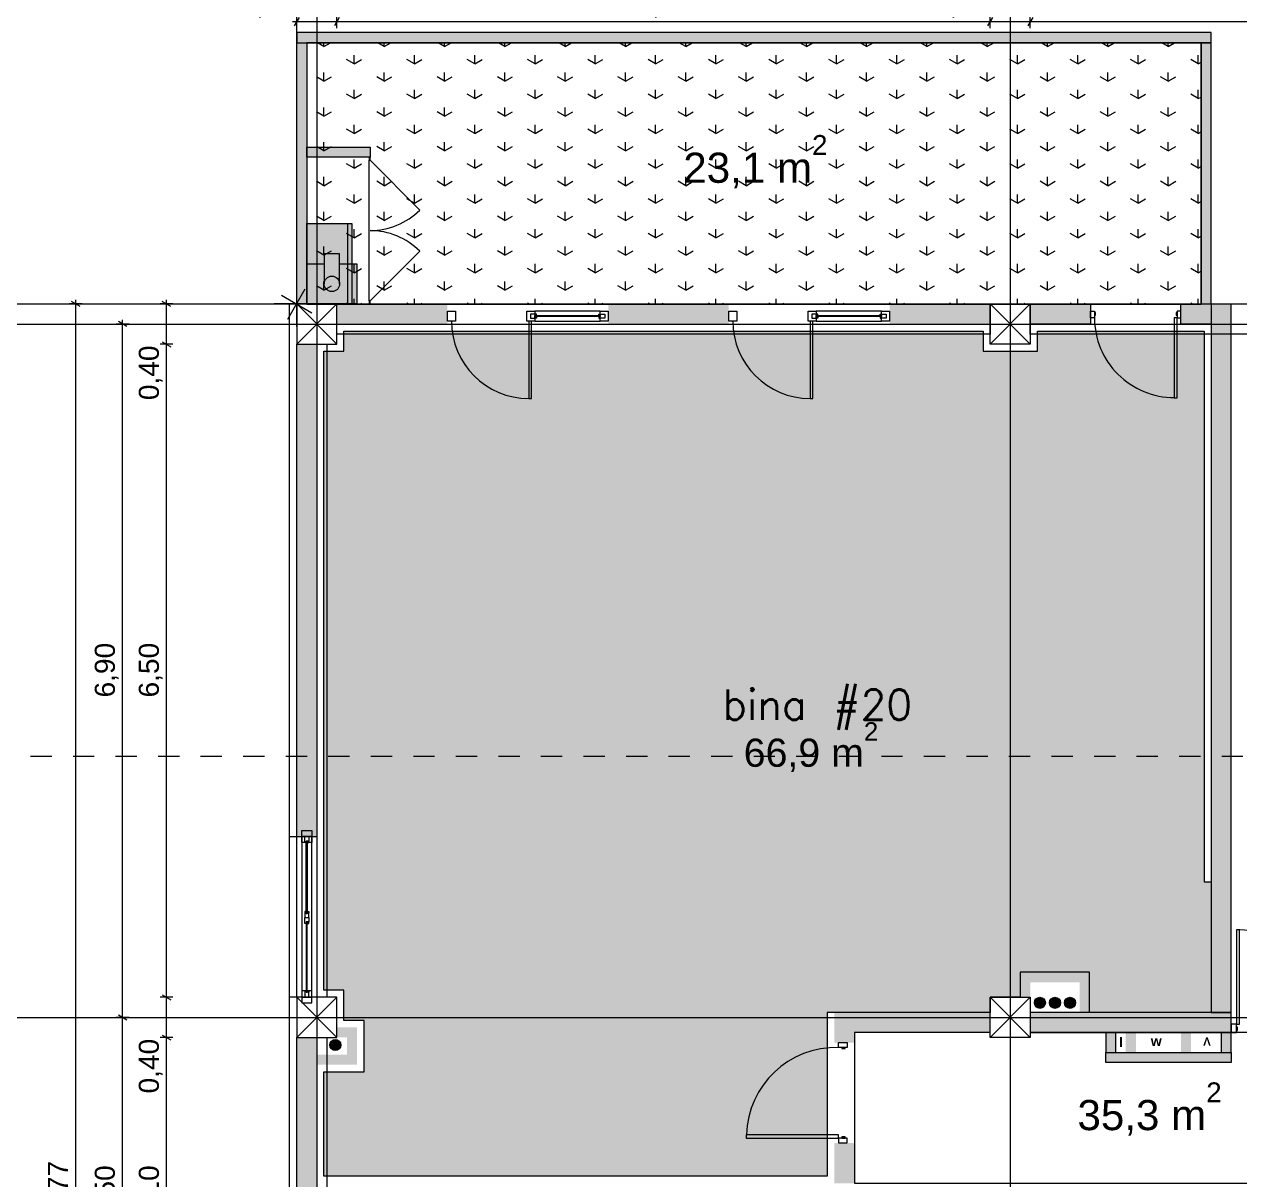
# Model space of a CAD drawing. Header units: metres. Extents: x 476297 to 476657, y 4620828 to 4621206.
# Drawn here: x 476387.95 to 476400.04, y 4621035.38 to 4621046.88 of the extents above; entities that cross this region are included whole.
import ezdxf

# ---------------------------------------------------------------- set-up
doc = ezdxf.new("R2010")
doc.units = ezdxf.units.M
doc.header["$MEASUREMENT"] = 0
doc.linetypes.add('Dashed', pattern=[0.423333, 0.211667, -0.211667])
for name, color, linetype in [('0_Pen_No__250', 7, 'Continuous'), ('2D Drafting - General_Pen_No__1', 7, 'Continuous'), ('2D Drafting - General_Pen_No__1_Pen_No__7', 7, 'Continuous'), ('2D Drafting - General_Pen_No__250', 7, 'Continuous'), ('2D Drafting - General_Pen_No__250_Pen_No__7', 7, 'Continuous'), ('2D Drafting - General_Pen_No__7_Pen_No__7', 7, 'Continuous'), ('a-iataki_Pen_No__1', 7, 'Continuous'), ('Annotation - Text_Pen_No__7', 7, 'Continuous'), ('Doors_Pen_No__7', 7, 'Continuous'), ('Doors_Pen_No__7_Pen_No__7', 7, 'Continuous'), ('G-Anno-Nplt', 7, 'Continuous'), ('gegmebi_Pen_No__1', 7, 'Continuous'), ('kar-panjara_Pen_No__7_Pen_No__7', 7, 'Continuous'), ('New.', 7, 'Continuous'), ('New0_Pen_No__250', 7, 'Continuous'), ('New2D Drafting - General_Pen_No__250_Pen_No__7', 7, 'Continuous'), ('New2D Drafting - General_Pen_No__30_Pen_No__9_Pen_No__9', 7, 'Continuous'), ('Newreg_nak', 7, 'Continuous'), ('Newshenobebi', 7, 'Continuous'), ('NewStructural - Bearing', 7, 'Continuous'), ('shaxtebi da milebi_Pen_No__1_Pen_No__1', 7, 'Continuous'), ('shaxtebi da milebi_Pen_No__5_Pen_No__5', 7, 'Continuous'), ('zoma', 7, 'Continuous'), ('zoma_Pen_No__5', 7, 'Continuous')]:
    doc.layers.add(name, color=color, linetype=linetype)
doc.styles.add('GENERATED_STYLE_1', font='arial.ttf')
doc.styles.add('GENERATED_STYLE_2', font='arial.ttf')
doc.styles.add('GENERATED_STYLE_5', font='arialbd.ttf')
doc.dimstyles.new('GENERATED_STYLE__1', dxfattribs={"dimtxt": 0.2, "dimasz": 0.064421, "dimexe": 0.18, "dimexo": 0.003, "dimgap": 0.09, "dimtad": 1, "dimtih": 1, "dimtoh": 1, "dimzin": 0, "dimdsep": 46, "dimtxsty": 'GENERATED_STYLE_2', "dimblk": 'ARROWHEAD_2', "dimblk1": 'ARROWHEAD_2', "dimblk2": 'ARROWHEAD_2', "dimcen": 0.09, "dimclrd": 142, "dimclre": 142, "dimclrt": 142, "dimadec": 0, "dimazin": 0, "dimtfac": 1, "dimtdec": 4, "dimtmove": 0, "dimatfit": 3, "dimfxl": 1, "dimtolj": 1, "dimtzin": 0, "dimarcsym": 0})
doc.dimstyles.new('GENERATED_STYLE__10', dxfattribs={"dimtxt": 0.5, "dimasz": 0.228, "dimexe": 0.18, "dimexo": 0.003, "dimgap": 0.09, "dimtad": 1, "dimtih": 1, "dimtoh": 1, "dimzin": 0, "dimdsep": 46, "dimtxsty": 'GENERATED_STYLE_2', "dimblk": 'ARROWHEAD_2', "dimblk1": 'ARROWHEAD_2', "dimblk2": 'ARROWHEAD_2', "dimcen": 0.09, "dimclrd": 1, "dimclre": 1, "dimclrt": 1, "dimadec": 0, "dimazin": 0, "dimtfac": 1, "dimtdec": 4, "dimtmove": 0, "dimatfit": 3, "dimfxl": 1, "dimtolj": 1, "dimtzin": 0, "dimarcsym": 0})
doc.dimstyles.new('GENERATED_STYLE__11', dxfattribs={"dimtxt": 0.2, "dimasz": 0.064421, "dimexe": 0.18, "dimexo": 0.003, "dimgap": 0.09, "dimtad": 1, "dimzin": 0, "dimdsep": 46, "dimtxsty": 'GENERATED_STYLE_2', "dimblk": 'ARROWHEAD_2', "dimblk1": 'ARROWHEAD_2', "dimblk2": 'ARROWHEAD_2', "dimcen": 0.09, "dimclrd": 142, "dimclre": 142, "dimclrt": 142, "dimadec": 0, "dimazin": 0, "dimtfac": 1, "dimtdec": 4, "dimtmove": 0, "dimatfit": 3, "dimfxl": 1, "dimtolj": 1, "dimtzin": 0, "dimarcsym": 0})
doc.dimstyles.new('GENERATED_STYLE__2', dxfattribs={"dimtxt": 0.2, "dimasz": 0.064421, "dimexe": 0.18, "dimexo": 0.003, "dimgap": 0.09, "dimtad": 1, "dimtih": 1, "dimtoh": 1, "dimzin": 0, "dimdsep": 46, "dimtxsty": 'GENERATED_STYLE_2', "dimblk": 'ARROWHEAD_2', "dimblk1": 'ARROWHEAD_2', "dimblk2": 'ARROWHEAD_2', "dimcen": 0.09, "dimclrd": 142, "dimclre": 142, "dimclrt": 142, "dimadec": 0, "dimazin": 0, "dimtfac": 1, "dimtdec": 4, "dimtmove": 2, "dimatfit": 3, "dimfxl": 1, "dimtolj": 1, "dimtzin": 0, "dimarcsym": 0})
doc.dimstyles.new('GENERATED_STYLE__9', dxfattribs={"dimtxt": 0.5, "dimasz": 0.228, "dimexe": 0.18, "dimexo": 0.003, "dimgap": 0.09, "dimtad": 1, "dimzin": 0, "dimdsep": 46, "dimtxsty": 'GENERATED_STYLE_2', "dimblk": 'ARROWHEAD_2', "dimblk1": 'ARROWHEAD_2', "dimblk2": 'ARROWHEAD_2', "dimcen": 0.09, "dimclrd": 1, "dimclre": 1, "dimclrt": 1, "dimadec": 0, "dimazin": 0, "dimtfac": 1, "dimtdec": 4, "dimtmove": 0, "dimatfit": 3, "dimfxl": 1, "dimtolj": 1, "dimtzin": 0, "dimarcsym": 0})

# ---------------------------------------------------------------- blocks, each defined once
blk = doc.blocks.new('*D161', base_point=(476844.527, 4621385.791))
at = {"layer": 'zoma', "color": 1, "linetype": 'Continuous', "lineweight": 0, "transparency": 16777216}
for p, q in [((476379.326, 4621044.243), (476379.152, 4621043.943)), ((476379.239, 4621043.868), (476379.239, 4621044.318)), ((476390.569, 4621043.943), (476390.742, 4621044.243)), ((476390.656, 4621043.868), (476390.656, 4621044.318)), ((476379.092, 4621044.093), (476379.239, 4621044.093)), ((476379.239, 4621044.093), (476390.656, 4621044.093)), ((476390.656, 4621044.093), (476390.803, 4621044.093))]:
    blk.add_line(p, q, dxfattribs=at)
at = {"layer": 'zoma', "color": 1, "lineweight": 0, "transparency": 16777216, "insert": (476384.093, 4621044.193), "char_height": 0.5, "attachment_point": 7, "style": 'GENERATED_STYLE_2'}
blk.add_mtext('\\A1;{\\pql;\\fArial CYR|b0|i0|c204|p34;68,46}', dxfattribs=at)
blk = doc.blocks.new('ARROWHEAD_2')
at = {"color": 0, "linetype": 'Continuous', "lineweight": 0}
for p, q in [((-0.378, -0.655), (0.378, 0.655)), ((0, 0), (-1, 0))]:
    blk.add_line(p, q, dxfattribs=at)
blk = doc.blocks.new('*D162', base_point=(476844.527, 4621385.791))
at = {"layer": 'zoma', "color": 1, "linetype": 'Continuous', "lineweight": 0, "transparency": 16777216}
for p, q in [((476390.656, 4621052.078), (476390.656, 4621052.224)), ((476390.806, 4621051.991), (476390.506, 4621052.164)), ((476390.881, 4621052.078), (476390.431, 4621052.078)), ((476390.656, 4621044.093), (476390.656, 4621052.078)), ((476390.506, 4621044.18), (476390.806, 4621044.006)), ((476390.881, 4621044.093), (476390.431, 4621044.093)), ((476390.656, 4621043.946), (476390.656, 4621044.093))]:
    blk.add_line(p, q, dxfattribs=at)
at = {"layer": 'zoma', "color": 1, "lineweight": 0, "transparency": 16777216, "insert": (476390.556, 4621047.231), "char_height": 0.5, "attachment_point": 7, "rotation": 89.9995, "style": 'GENERATED_STYLE_2'}
blk.add_mtext('\\A1;{\\pql;\\fArial CYR|b0|i0|c204|p34;54.31}', dxfattribs=at)
blk = doc.blocks.new('*D190', base_point=(476844.527, 4621385.791))
at = {"layer": 'zoma', "color": 142, "linetype": 'Continuous', "lineweight": 0, "transparency": 16777216}
for p, q in [((476390.68, 4621061.905), (476390.631, 4621061.821)), ((476390.656, 4621061.799), (476390.656, 4621061.926)), ((476391.08, 4621061.905), (476391.031, 4621061.821)), ((476391.056, 4621061.799), (476391.056, 4621061.926)), ((476390.614, 4621061.863), (476390.656, 4621061.863)), ((476390.656, 4621061.863), (476391.056, 4621061.863))]:
    blk.add_line(p, q, dxfattribs=at)
at = {"layer": 'zoma', "color": 142, "lineweight": 0, "transparency": 16777216, "insert": (476390.099, 4621061.903), "char_height": 0.2, "attachment_point": 7, "style": 'GENERATED_STYLE_2'}
blk.add_mtext('\\A1;{\\pql;\\fArial CYR|b0|i0|c204|p34;0,40}', dxfattribs=at)
blk = doc.blocks.new('*D191', base_point=(476844.527, 4621385.791))
at = {"layer": 'zoma', "color": 142, "linetype": 'Continuous', "lineweight": 0, "transparency": 16777216}
for p, q in [((476391.08, 4621061.905), (476391.031, 4621061.821)), ((476391.056, 4621061.799), (476391.056, 4621061.926)), ((476397.58, 4621061.905), (476397.531, 4621061.821)), ((476397.556, 4621061.799), (476397.556, 4621061.926)), ((476391.056, 4621061.863), (476397.556, 4621061.863))]:
    blk.add_line(p, q, dxfattribs=at)
at = {"layer": 'zoma', "color": 142, "lineweight": 0, "transparency": 16777216, "char_height": 0.2, "attachment_point": 7, "style": 'GENERATED_STYLE_2'}
for s, insert in [('\\A1;{\\pql;\\fArial CYR|b0|i0|c204|p34;6,50}', (476394.04, 4621061.903)), ('\\A1;{\\pql;\\fArial CYR|b0|i0|c204|p34;0,40}', (476396.999, 4621061.903))]:
    blk.add_mtext(s, dxfattribs=dict(at, insert=insert))
blk = doc.blocks.new('*D192', base_point=(476844.527, 4621385.791))
at = {"layer": 'zoma', "color": 142, "linetype": 'Continuous', "lineweight": 0, "transparency": 16777216}
for p, q in [((476397.58, 4621061.905), (476397.531, 4621061.821)), ((476397.556, 4621061.799), (476397.556, 4621061.926)), ((476397.98, 4621061.905), (476397.931, 4621061.821)), ((476397.956, 4621061.799), (476397.956, 4621061.926)), ((476397.556, 4621061.863), (476397.956, 4621061.863))]:
    blk.add_line(p, q, dxfattribs=at)
blk = doc.blocks.new('*D193', base_point=(476844.527, 4621385.791))
at = {"layer": 'zoma', "color": 142, "linetype": 'Continuous', "lineweight": 0, "transparency": 16777216}
for p, q in [((476397.98, 4621061.905), (476397.931, 4621061.821)), ((476397.956, 4621061.799), (476397.956, 4621061.926)), ((476404.48, 4621061.905), (476404.431, 4621061.821)), ((476404.456, 4621061.799), (476404.456, 4621061.926)), ((476397.956, 4621061.863), (476404.456, 4621061.863))]:
    blk.add_line(p, q, dxfattribs=at)
at = {"layer": 'zoma', "color": 142, "lineweight": 0, "transparency": 16777216, "char_height": 0.2, "attachment_point": 7, "style": 'GENERATED_STYLE_2'}
for s, insert in [('\\A1;{\\pql;\\fArial CYR|b0|i0|c204|p34;6,50}', (476400.94, 4621061.903)), ('\\A1;{\\pql;\\fArial CYR|b0|i0|c204|p34;0,40}', (476403.899, 4621061.903))]:
    blk.add_mtext(s, dxfattribs=dict(at, insert=insert))
blk = doc.blocks.new('*D233', base_point=(476844.527, 4621385.791))
at = {"layer": 'zoma', "color": 142, "linetype": 'Continuous', "lineweight": 0, "transparency": 16777216}
for p, q in [((476390.856, 4621047.138), (476390.856, 4621047.265)), ((476397.756, 4621047.138), (476397.756, 4621047.265)), ((476390.814, 4621047.201), (476390.856, 4621047.201)), ((476390.88, 4621047.244), (476390.831, 4621047.159)), ((476390.856, 4621047.201), (476397.756, 4621047.201)), ((476397.78, 4621047.244), (476397.731, 4621047.159))]:
    blk.add_line(p, q, dxfattribs=at)
at = {"layer": 'zoma', "color": 142, "lineweight": 0, "transparency": 16777216, "insert": (476394.04, 4621047.241), "char_height": 0.2, "attachment_point": 7, "style": 'GENERATED_STYLE_2'}
blk.add_mtext('\\A1;{\\pql;\\fArial CYR|b0|i0|c204|p34;6,90}', dxfattribs=at)
blk = doc.blocks.new('*D234', base_point=(476844.527, 4621385.791))
at = {"layer": 'zoma', "color": 142, "linetype": 'Continuous', "lineweight": 0, "transparency": 16777216}
for p, q in [((476397.756, 4621047.138), (476397.756, 4621047.265)), ((476404.656, 4621047.138), (476404.656, 4621047.265)), ((476397.78, 4621047.244), (476397.731, 4621047.159)), ((476397.756, 4621047.201), (476404.656, 4621047.201)), ((476404.68, 4621047.244), (476404.631, 4621047.159))]:
    blk.add_line(p, q, dxfattribs=at)
at = {"layer": 'zoma', "color": 142, "lineweight": 0, "transparency": 16777216, "insert": (476400.94, 4621047.241), "char_height": 0.2, "attachment_point": 7, "style": 'GENERATED_STYLE_2'}
blk.add_mtext('\\A1;{\\pql;\\fArial CYR|b0|i0|c204|p34;6,90}', dxfattribs=at)
blk = doc.blocks.new('*D246', base_point=(476844.527, 4621385.791))
at = {"layer": 'zoma', "color": 142, "linetype": 'Continuous', "lineweight": 0, "transparency": 16777216}
for p, q in [((476388.988, 4621036.993), (476388.861, 4621036.993)), ((476388.882, 4621037.017), (476388.967, 4621036.968)), ((476388.924, 4621033.493), (476388.924, 4621036.993)), ((476388.988, 4621033.493), (476388.861, 4621033.493)), ((476388.882, 4621033.517), (476388.967, 4621033.468))]:
    blk.add_line(p, q, dxfattribs=at)
at = {"layer": 'zoma', "color": 142, "lineweight": 0, "transparency": 16777216, "insert": (476388.884, 4621034.977), "char_height": 0.2, "attachment_point": 7, "rotation": 90, "style": 'GENERATED_STYLE_2'}
blk.add_mtext('\\A1;{\\pql;\\fArial CYR|b0|i0|c204|p34;3,50}', dxfattribs=at)
blk = doc.blocks.new('*D247', base_point=(476844.527, 4621385.791))
at = {"layer": 'zoma', "color": 142, "linetype": 'Continuous', "lineweight": 0, "transparency": 16777216}
for p, q in [((476388.988, 4621043.893), (476388.861, 4621043.893)), ((476388.967, 4621043.868), (476388.882, 4621043.917)), ((476388.924, 4621043.893), (476388.924, 4621043.934)), ((476388.924, 4621036.993), (476388.924, 4621043.893)), ((476388.988, 4621036.993), (476388.861, 4621036.993)), ((476388.882, 4621037.017), (476388.967, 4621036.968))]:
    blk.add_line(p, q, dxfattribs=at)
at = {"layer": 'zoma', "color": 142, "lineweight": 0, "transparency": 16777216, "insert": (476388.884, 4621040.177), "char_height": 0.2, "attachment_point": 7, "rotation": 90, "style": 'GENERATED_STYLE_2'}
blk.add_mtext('\\A1;{\\pql;\\fArial CYR|b0|i0|c204|p34;6,90}', dxfattribs=at)
blk = doc.blocks.new('*D274', base_point=(476844.527, 4621385.791))
at = {"layer": 'zoma', "color": 142, "linetype": 'Continuous', "lineweight": 0, "transparency": 16777216}
for p, q in [((476389.362, 4621033.693), (476389.362, 4621036.793)), ((476389.319, 4621033.717), (476389.404, 4621033.668)), ((476389.425, 4621033.693), (476389.298, 4621033.693)), ((476389.362, 4621033.293), (476389.362, 4621033.693)), ((476389.425, 4621033.293), (476389.298, 4621033.293)), ((476389.319, 4621033.317), (476389.404, 4621033.268)), ((476389.362, 4621026.793), (476389.362, 4621033.293))]:
    blk.add_line(p, q, dxfattribs=at)
blk = doc.blocks.new('*D275', base_point=(476844.527, 4621385.791))
at = {"layer": 'zoma', "color": 142, "linetype": 'Continuous', "lineweight": 0, "transparency": 16777216}
for p, q in [((476389.425, 4621036.793), (476389.298, 4621036.793)), ((476389.319, 4621036.817), (476389.404, 4621036.768)), ((476389.362, 4621033.693), (476389.362, 4621036.793)), ((476389.319, 4621033.717), (476389.404, 4621033.668)), ((476389.425, 4621033.693), (476389.298, 4621033.693))]:
    blk.add_line(p, q, dxfattribs=at)
at = {"layer": 'zoma', "color": 142, "lineweight": 0, "transparency": 16777216, "char_height": 0.2, "attachment_point": 7, "rotation": 89.9995, "style": 'GENERATED_STYLE_2'}
for s, insert in [('\\A1;{\\pql;\\fArial CYR|b0|i0|c204|p34;0,40}', (476389.322, 4621036.236)), ('\\A1;{\\pql;\\fArial CYR|b0|i0|c204|p34;3,10}', (476389.322, 4621034.977))]:
    blk.add_mtext(s, dxfattribs=dict(at, insert=insert))
blk = doc.blocks.new('*D276', base_point=(476844.527, 4621385.791))
at = {"layer": 'zoma', "color": 142, "linetype": 'Continuous', "lineweight": 0, "transparency": 16777216}
for p, q in [((476389.362, 4621037.193), (476389.362, 4621043.693)), ((476389.319, 4621037.217), (476389.404, 4621037.168)), ((476389.425, 4621037.193), (476389.298, 4621037.193)), ((476389.362, 4621036.793), (476389.362, 4621037.193)), ((476389.425, 4621036.793), (476389.298, 4621036.793)), ((476389.319, 4621036.817), (476389.404, 4621036.768)), ((476389.362, 4621033.693), (476389.362, 4621036.793))]:
    blk.add_line(p, q, dxfattribs=at)
blk = doc.blocks.new('*D277', base_point=(476844.527, 4621385.791))
at = {"layer": 'zoma', "color": 142, "linetype": 'Continuous', "lineweight": 0, "transparency": 16777216}
for p, q in [((476389.425, 4621043.693), (476389.298, 4621043.693)), ((476389.319, 4621043.717), (476389.404, 4621043.668)), ((476389.362, 4621037.193), (476389.362, 4621043.693)), ((476389.319, 4621037.217), (476389.404, 4621037.168)), ((476389.425, 4621037.193), (476389.298, 4621037.193))]:
    blk.add_line(p, q, dxfattribs=at)
at = {"layer": 'zoma', "color": 142, "lineweight": 0, "transparency": 16777216, "char_height": 0.2, "attachment_point": 7, "rotation": 89.9995, "style": 'GENERATED_STYLE_2'}
for s, insert in [('\\A1;{\\pql;\\fArial CYR|b0|i0|c204|p34;0,40}', (476389.322, 4621043.136)), ('\\A1;{\\pql;\\fArial CYR|b0|i0|c204|p34;6,50}', (476389.322, 4621040.177))]:
    blk.add_mtext(s, dxfattribs=dict(at, insert=insert))
blk = doc.blocks.new('*D278', base_point=(476844.527, 4621385.791))
at = {"layer": 'zoma', "color": 142, "linetype": 'Continuous', "lineweight": 0, "transparency": 16777216}
for p, q in [((476389.319, 4621043.717), (476389.404, 4621043.668)), ((476389.362, 4621037.193), (476389.362, 4621043.693))]:
    blk.add_line(p, q, dxfattribs=at)
blk = doc.blocks.new('*D279', base_point=(476844.527, 4621385.791))
at = {"layer": 'zoma', "color": 142, "linetype": 'Continuous', "lineweight": 0, "transparency": 16777216}
for p, q in [((476389.404, 4621044.068), (476389.319, 4621044.117)), ((476389.362, 4621044.093), (476389.362, 4621044.134)), ((476389.425, 4621044.093), (476389.298, 4621044.093)), ((476389.362, 4621043.693), (476389.362, 4621044.093)), ((476389.425, 4621043.693), (476389.298, 4621043.693)), ((476389.319, 4621043.717), (476389.404, 4621043.668)), ((476389.362, 4621037.193), (476389.362, 4621043.693))]:
    blk.add_line(p, q, dxfattribs=at)
blk = doc.blocks.new('*D280', base_point=(476844.527, 4621385.791))
at = {"layer": 'zoma', "color": 142, "linetype": 'Continuous', "lineweight": 0, "transparency": 16777216}
for p, q in [((476388.5, 4621044.068), (476388.415, 4621044.117)), ((476388.458, 4621044.093), (476388.458, 4621044.134)), ((476388.521, 4621044.093), (476388.394, 4621044.093)), ((476388.458, 4621026.323), (476388.458, 4621044.093)), ((476388.415, 4621026.347), (476388.5, 4621026.298)), ((476388.521, 4621026.323), (476388.394, 4621026.323)), ((476388.458, 4621026.281), (476388.458, 4621026.323))]:
    blk.add_line(p, q, dxfattribs=at)
at = {"layer": 'zoma', "color": 142, "lineweight": 0, "transparency": 16777216, "insert": (476388.418, 4621034.866), "char_height": 0.2, "attachment_point": 7, "rotation": 89.9995, "style": 'GENERATED_STYLE_2'}
blk.add_mtext('\\A1;{\\pql;\\fArial CYR|b0|i0|c204|p34;17,77}', dxfattribs=at)
blk = doc.blocks.new('*D281', base_point=(476844.527, 4621385.791))
at = {"layer": 'zoma', "color": 142, "linetype": 'Continuous', "lineweight": 0, "transparency": 16777216}
for p, q in [((476390.614, 4621046.903), (476390.656, 4621046.903)), ((476390.68, 4621046.945), (476390.631, 4621046.861)), ((476390.656, 4621046.839), (476390.656, 4621046.967)), ((476390.656, 4621046.903), (476391.056, 4621046.903)), ((476391.08, 4621046.945), (476391.031, 4621046.861)), ((476391.056, 4621046.839), (476391.056, 4621046.967))]:
    blk.add_line(p, q, dxfattribs=at)
at = {"layer": 'zoma', "color": 142, "lineweight": 0, "transparency": 16777216, "insert": (476390.099, 4621046.943), "char_height": 0.2, "attachment_point": 7, "style": 'GENERATED_STYLE_2'}
blk.add_mtext('\\A1;{\\pql;\\fArial CYR|b0|i0|c204|p34;0,40}', dxfattribs=at)
blk = doc.blocks.new('*D282', base_point=(476844.527, 4621385.791))
at = {"layer": 'zoma', "color": 142, "linetype": 'Continuous', "lineweight": 0, "transparency": 16777216}
for p, q in [((476391.08, 4621046.945), (476391.031, 4621046.861)), ((476391.056, 4621046.839), (476391.056, 4621046.967)), ((476391.056, 4621046.903), (476397.556, 4621046.903)), ((476397.58, 4621046.945), (476397.531, 4621046.861)), ((476397.556, 4621046.839), (476397.556, 4621046.967))]:
    blk.add_line(p, q, dxfattribs=at)
at = {"layer": 'zoma', "color": 142, "lineweight": 0, "transparency": 16777216, "char_height": 0.2, "attachment_point": 7, "style": 'GENERATED_STYLE_2'}
for s, insert in [('\\A1;{\\pql;\\fArial CYR|b0|i0|c204|p34;6,50}', (476394.04, 4621046.943)), ('\\A1;{\\pql;\\fArial CYR|b0|i0|c204|p34;0,40}', (476396.999, 4621046.943))]:
    blk.add_mtext(s, dxfattribs=dict(at, insert=insert))
blk = doc.blocks.new('*D283', base_point=(476844.527, 4621385.791))
at = {"layer": 'zoma', "color": 142, "linetype": 'Continuous', "lineweight": 0, "transparency": 16777216}
for p, q in [((476397.58, 4621046.945), (476397.531, 4621046.861)), ((476397.556, 4621046.839), (476397.556, 4621046.967)), ((476397.556, 4621046.903), (476397.956, 4621046.903)), ((476397.98, 4621046.945), (476397.931, 4621046.861)), ((476397.956, 4621046.839), (476397.956, 4621046.967))]:
    blk.add_line(p, q, dxfattribs=at)
blk = doc.blocks.new('*D284', base_point=(476844.527, 4621385.791))
at = {"layer": 'zoma', "color": 142, "linetype": 'Continuous', "lineweight": 0, "transparency": 16777216}
for p, q in [((476397.98, 4621046.945), (476397.931, 4621046.861)), ((476397.956, 4621046.839), (476397.956, 4621046.967)), ((476397.956, 4621046.903), (476404.456, 4621046.903)), ((476404.48, 4621046.945), (476404.431, 4621046.861)), ((476404.456, 4621046.839), (476404.456, 4621046.967))]:
    blk.add_line(p, q, dxfattribs=at)
at = {"layer": 'zoma', "color": 142, "lineweight": 0, "transparency": 16777216, "char_height": 0.2, "attachment_point": 7, "style": 'GENERATED_STYLE_2'}
for s, insert in [('\\A1;{\\pql;\\fArial CYR|b0|i0|c204|p34;6,50}', (476400.94, 4621046.943)), ('\\A1;{\\pql;\\fArial CYR|b0|i0|c204|p34;0,40}', (476403.899, 4621046.943))]:
    blk.add_mtext(s, dxfattribs=dict(at, insert=insert))
blk = doc.blocks.new('*D294', base_point=(476844.527, 4621385.791))
at = {"layer": 'zoma', "color": 142, "linetype": 'Continuous', "lineweight": 0, "transparency": 16777216}
for p, q in [((476390.68, 4621047.517), (476390.631, 4621047.433)), ((476390.656, 4621047.411), (476390.656, 4621047.539)), ((476432.431, 4621047.433), (476432.48, 4621047.517)), ((476432.456, 4621047.411), (476432.456, 4621047.539)), ((476390.614, 4621047.475), (476390.656, 4621047.475)), ((476390.656, 4621047.475), (476432.456, 4621047.475)), ((476432.456, 4621047.475), (476432.497, 4621047.475))]:
    blk.add_line(p, q, dxfattribs=at)
at = {"layer": 'zoma', "color": 142, "lineweight": 0, "transparency": 16777216, "insert": (476411.779, 4621047.515), "char_height": 0.2, "attachment_point": 7, "style": 'GENERATED_STYLE_2'}
blk.add_mtext('\\A1;{\\pql;\\fArial CYR|b0|i0|c204|p34;41,80}', dxfattribs=at)

msp = doc.modelspace()

# ---------------------------------------------------------------- hatches: boundary and pattern name
at = {"layer": '2D Drafting - General_Pen_No__250', "linetype": 'Continuous', "lineweight": 0}
msp.add_hatch(color=7, dxfattribs=at).paths.add_polyline_path([(476399.856, 4621036.843), (476399.856, 4621036.643), (476399.956, 4621036.643), (476399.956, 4621036.843)])
at = {"layer": '2D Drafting - General_Pen_No__250_Pen_No__7', "linetype": 'Continuous', "lineweight": 0}
for points in [[(476391.386, 4621045.523), (476391.386, 4621045.553), (476391.376, 4621045.553), (476391.376, 4621045.523)], [(476391.386, 4621044.093), (476391.386, 4621044.123), (476391.376, 4621044.123), (476391.376, 4621044.093)], [(476391.056, 4621043.893), (476392.156, 4621043.893), (476392.156, 4621044.093), (476391.056, 4621044.093)], [(476393.756, 4621043.893), (476394.956, 4621043.893), (476394.956, 4621044.093), (476393.756, 4621044.093)], [(476396.556, 4621043.893), (476397.556, 4621043.893), (476397.556, 4621044.093), (476396.556, 4621044.093)], [(476397.956, 4621044.093), (476398.555, 4621044.093), (476398.555, 4621043.893), (476397.956, 4621043.893)], [(476399.455, 4621043.893), (476399.455, 4621044.093), (476399.756, 4621044.093), (476399.756, 4621043.893)], [(476399.756, 4621044.092), (476399.756, 4621037.043), (476399.956, 4621037.043), (476399.956, 4621044.092)], [(476390.656, 4621043.693), (476390.656, 4621038.793), (476390.856, 4621038.793), (476390.856, 4621043.693)], [(476397.956, 4621037.193), (476397.956, 4621037.343), (476398.446, 4621037.343), (476398.446, 4621037.043), (476398.546, 4621037.043), (476398.546, 4621037.443), (476397.956, 4621037.443), (476397.856, 4621037.443), (476397.856, 4621037.193)], [(476396.005, 4621036.843), (476397.556, 4621036.843), (476397.556, 4621037.043), (476396.005, 4621037.043)], [(476397.956, 4621036.843), (476399.956, 4621036.843), (476399.956, 4621037.043), (476397.956, 4621037.043)], [(476390.856, 4621036.623), (476390.856, 4621036.522), (476391.256, 4621036.522), (476391.256, 4621036.893), (476391.056, 4621036.893), (476391.056, 4621036.793), (476391.156, 4621036.793), (476391.156, 4621036.623)], [(476390.856, 4621036.793), (476390.656, 4621036.793), (476390.656, 4621033.693), (476390.856, 4621033.693)], [(476396.006, 4621036.843), (476396.206, 4621036.843), (476396.206, 4621036.743), (476396.006, 4621036.743)], [(476396.006, 4621035.743), (476396.206, 4621035.743), (476396.206, 4621035.343), (476396.006, 4621035.343)]]:
    msp.add_hatch(color=7, dxfattribs=at).paths.add_polyline_path(points)
at = {"layer": 'G-Anno-Nplt', "linetype": 'Continuous', "lineweight": 0}
msp.add_hatch(color=167, dxfattribs=at).paths.add_polyline_path([(476390.926, 4621035.413), (476390.926, 4621036.452), (476391.326, 4621036.452), (476391.326, 4621036.963), (476391.126, 4621036.963), (476391.126, 4621037.263), (476390.926, 4621037.263), (476390.926, 4621043.623), (476391.126, 4621043.623), (476391.126, 4621043.823), (476397.486, 4621043.823), (476397.486, 4621043.623), (476398.026, 4621043.623), (476398.026, 4621043.823), (476399.686, 4621043.823), (476399.686, 4621038.343), (476399.756, 4621038.343), (476399.756, 4621037.043), (476398.546, 4621037.043), (476398.546, 4621037.443), (476397.856, 4621037.443), (476397.856, 4621037.193), (476397.556, 4621037.193), (476397.556, 4621037.043), (476395.935, 4621037.043), (476395.935, 4621035.413)])
at = {"layer": 'New2D Drafting - General_Pen_No__250_Pen_No__7', "linetype": 'Continuous', "lineweight": 0}
for color, points in [(7, [(476399.756, 4621046.793), (476390.656, 4621046.793), (476390.656, 4621046.693), (476399.756, 4621046.693)]), (7, [(476390.656, 4621044.093), (476390.656, 4621046.693), (476390.756, 4621046.693), (476390.756, 4621044.093)]), (7, [(476399.756, 4621044.093), (476399.756, 4621046.693), (476399.656, 4621046.693), (476399.656, 4621044.093)]), (7, [(476391.386, 4621045.653), (476391.386, 4621045.553), (476390.756, 4621045.553), (476390.756, 4621045.653)]), (255, [(476390.756, 4621044.093), (476391.206, 4621044.093), (476391.206, 4621044.893), (476390.756, 4621044.893)]), (255, [(476390.756, 4621044.093), (476391.256, 4621044.093), (476391.256, 4621044.493), (476391.083, 4621044.493), (476391.083, 4621044.593), (476390.929, 4621044.593), (476390.929, 4621044.493), (476390.756, 4621044.493)])]:
    msp.add_hatch(color=color, dxfattribs=at).paths.add_polyline_path(points)
h = msp.add_hatch(dxfattribs=at)
h.set_pattern_fill('GRASS', color=112, style=0, pattern_type=2)
h.set_pattern_definition([(90, (476844.52715, 4621385.79104), (-0.6, 0), [0.08660254, -0.25980762]), (90, (476844.82715, 4621385.96425), (-0.6, 0), [0.08660254, -0.25980762]), (30, (476844.52715, 4621385.79104), (-0.3, 0.51961524), [0.08660254, -0.25980762]), (30, (476844.52715, 4621386.13745), (-0.3, 0.51961524), [0.08660254, -0.25980762]), (150, (476844.52715, 4621385.79104), (0.3, 0.51961524), [0.08660254, -0.25980762]), (150, (476844.52715, 4621386.13745), (0.3, 0.51961524), [0.08660254, -0.25980762])])
h.paths.add_polyline_path([(476390.756, 4621044.092), (476399.656, 4621044.092), (476399.656, 4621046.693), (476390.756, 4621046.693)])
at = {"layer": 'New2D Drafting - General_Pen_No__30_Pen_No__9_Pen_No__9', "linetype": 'Continuous', "lineweight": 0}
for points in [[(476398.806, 4621036.843), (476398.706, 4621036.843), (476398.706, 4621036.643), (476398.806, 4621036.643)], [(476399.006, 4621036.843), (476398.906, 4621036.843), (476398.906, 4621036.643), (476399.006, 4621036.643)], [(476399.556, 4621036.643), (476399.556, 4621036.843), (476399.456, 4621036.843), (476399.456, 4621036.643)], [(476399.956, 4621036.543), (476398.706, 4621036.543), (476398.706, 4621036.643), (476399.956, 4621036.643)]]:
    msp.add_hatch(color=7, dxfattribs=at).paths.add_polyline_path(points)
at = {"layer": 'shaxtebi da milebi_Pen_No__1_Pen_No__1', "linetype": 'Continuous', "lineweight": 0}
for points in [[(476398.106, 4621037.138, 1), (476397.996, 4621037.138, 1)], [(476391.041, 4621036.663, 1), (476391.041, 4621036.773, 1)]]:
    msp.add_hatch(color=1, dxfattribs=at).paths.add_polyline_path(points)
at = {"layer": 'shaxtebi da milebi_Pen_No__5_Pen_No__5', "linetype": 'Continuous', "lineweight": 0}
for points in [[(476398.256, 4621037.138, -1), (476398.146, 4621037.138, -1)], [(476398.406, 4621037.138, -1), (476398.296, 4621037.138, -1)]]:
    msp.add_hatch(color=251, dxfattribs=at).paths.add_polyline_path(points)

# ---------------------------------------------------------------- linework, layer by layer
at = {"layer": '2D Drafting - General_Pen_No__1', "color": 7, "linetype": 'Continuous', "lineweight": 0}
for p, q in [((476390.656, 4621043.693), (476391.056, 4621044.093)), ((476391.056, 4621043.693), (476390.656, 4621044.093)), ((476397.556, 4621043.693), (476397.956, 4621044.093)), ((476397.956, 4621043.693), (476397.556, 4621044.093)), ((476390.656, 4621036.793), (476391.056, 4621037.193)), ((476391.056, 4621036.793), (476390.656, 4621037.193)), ((476397.556, 4621036.793), (476397.956, 4621037.193)), ((476397.956, 4621036.793), (476397.556, 4621037.193))]:
    msp.add_line(p, q, dxfattribs=at)
at = {"layer": '2D Drafting - General_Pen_No__1', "color": 7, "linetype": 'Continuous', "lineweight": 0, "flags": 128}
for points in [[(476390.656, 4621043.693), (476391.056, 4621043.693), (476391.056, 4621044.093), (476390.656, 4621044.093)], [(476397.556, 4621043.793), (476391.056, 4621043.793), (476391.056, 4621044.093), (476397.556, 4621044.093)], [(476397.956, 4621043.693), (476397.556, 4621043.693), (476397.556, 4621044.093), (476397.956, 4621044.093)], [(476404.456, 4621043.793), (476397.956, 4621043.793), (476397.956, 4621044.093), (476404.456, 4621044.093)], [(476390.656, 4621037.193), (476390.656, 4621043.693), (476390.956, 4621043.693), (476390.956, 4621037.193)], [(476390.656, 4621036.793), (476391.056, 4621036.793), (476391.056, 4621037.193), (476390.656, 4621037.193)], [(476397.956, 4621036.793), (476397.556, 4621036.793), (476397.556, 4621037.193), (476397.956, 4621037.193)], [(476390.656, 4621033.693), (476390.656, 4621036.793), (476390.956, 4621036.793), (476390.956, 4621033.693)]]:
    msp.add_lwpolyline(points, close=True, dxfattribs=at)
at = {"layer": '2D Drafting - General_Pen_No__1_Pen_No__7', "color": 7, "linetype": 'Continuous', "lineweight": 0}
msp.add_arc((476396.023, 4621035.8), 0.893, 88.3962, 178.3962, dxfattribs=at)
at = {"layer": '2D Drafting - General_Pen_No__250', "color": 7, "linetype": 'Continuous', "lineweight": 0, "flags": 128}
msp.add_lwpolyline([(476399.856, 4621036.843), (476399.856, 4621036.643), (476399.956, 4621036.643), (476399.956, 4621036.843)], close=True, dxfattribs=at)
at = {"layer": '2D Drafting - General_Pen_No__250_Pen_No__7', "color": 7, "linetype": 'Continuous', "lineweight": 0, "flags": 128}
for points in [[(476391.386, 4621045.523), (476391.386, 4621045.553), (476391.376, 4621045.553), (476391.376, 4621045.523)], [(476391.386, 4621044.093), (476391.386, 4621044.123), (476391.376, 4621044.123), (476391.376, 4621044.093)], [(476397.956, 4621044.093), (476398.555, 4621044.093), (476398.555, 4621043.893), (476397.956, 4621043.893)], [(476399.455, 4621043.893), (476399.455, 4621044.093), (476399.756, 4621044.093), (476399.756, 4621043.893)], [(476399.756, 4621044.092), (476399.756, 4621037.043), (476399.956, 4621037.043), (476399.956, 4621044.092)], [(476397.956, 4621036.843), (476399.956, 4621036.843), (476399.956, 4621037.043), (476397.956, 4621037.043)]]:
    msp.add_lwpolyline(points, close=True, dxfattribs=at)
at = {"layer": '2D Drafting - General_Pen_No__7_Pen_No__7', "color": 7, "linetype": 'Continuous', "lineweight": 0, "flags": 128}
for points in [[(476393.676, 4621044.022), (476393.026, 4621044.022), (476393.026, 4621043.922), (476393.676, 4621043.922)], [(476396.476, 4621044.022), (476395.826, 4621044.022), (476395.826, 4621043.922), (476396.476, 4621043.922)]]:
    msp.add_lwpolyline(points, close=True, dxfattribs=at)
at = {"layer": '2D Drafting - General_Pen_No__7_Pen_No__7', "color": 7, "linetype": 'Continuous', "lineweight": 0}
for centre, radius, start, end in [((476392.966, 4621043.922), 0.77, 180.0057, 270.0025), ((476395.766, 4621043.922), 0.77, 180.0057, 270.0025), ((476399.389, 4621043.955), 0.794, 179.9968, 269.9985)]:
    msp.add_arc(centre, radius, start, end, dxfattribs=at)
at = {"layer": 'Doors_Pen_No__7', "color": 7, "linetype": 'Continuous', "lineweight": 0, "flags": 128}
for points in [[(476400.006, 4621036.927), (476400.039, 4621036.927), (476400.039, 4621037.865), (476400.006, 4621037.865)], [(476399.956, 4621036.843), (476400.006, 4621036.843), (476400.006, 4621036.927), (476399.956, 4621036.927)], [(476400.006, 4621036.861), (476400.017, 4621036.861), (476400.017, 4621036.894), (476400.006, 4621036.894)]]:
    msp.add_lwpolyline(points, close=True, dxfattribs=at)
at = {"layer": 'Doors_Pen_No__7_Pen_No__7', "color": 7, "linetype": 'Continuous', "lineweight": 0, "flags": 128}
for points in [[(476398.555, 4621044.022), (476398.595, 4621044.022), (476398.595, 4621043.955), (476398.555, 4621043.955)], [(476398.604, 4621044.008), (476398.595, 4621044.008), (476398.595, 4621043.981), (476398.604, 4621043.981)], [(476399.416, 4621044.008), (476399.407, 4621044.008), (476399.407, 4621043.981), (476399.416, 4621043.981)], [(476399.455, 4621044.022), (476399.416, 4621044.022), (476399.416, 4621043.955), (476399.455, 4621043.955)], [(476392.993, 4621043.922), (476392.966, 4621043.922), (476392.966, 4621043.152), (476392.993, 4621043.152)], [(476395.793, 4621043.922), (476395.766, 4621043.922), (476395.766, 4621043.152), (476395.793, 4621043.152)], [(476399.416, 4621043.955), (476399.389, 4621043.955), (476399.389, 4621043.16), (476399.416, 4621043.16)], [(476396.133, 4621036.743), (476396.133, 4621036.693), (476396.048, 4621036.693), (476396.048, 4621036.743)], [(476396.115, 4621036.682), (476396.115, 4621036.693), (476396.081, 4621036.693), (476396.081, 4621036.682)], [(476396.048, 4621035.792), (476396.048, 4621035.825), (476395.13, 4621035.825), (476395.13, 4621035.792)], [(476396.133, 4621035.743), (476396.133, 4621035.792), (476396.048, 4621035.792), (476396.048, 4621035.743)], [(476396.115, 4621035.792), (476396.115, 4621035.803), (476396.081, 4621035.803), (476396.081, 4621035.792)]]:
    msp.add_lwpolyline(points, close=True, dxfattribs=at)
at = {"layer": 'G-Anno-Nplt', "color": 7, "linetype": 'Continuous', "lineweight": 0, "flags": 128}
msp.add_lwpolyline([(476390.926, 4621035.413), (476390.926, 4621036.452), (476391.326, 4621036.452), (476391.326, 4621036.963), (476391.126, 4621036.963), (476391.126, 4621037.263), (476390.926, 4621037.263), (476390.926, 4621043.623), (476391.126, 4621043.623), (476391.126, 4621043.823), (476397.486, 4621043.823), (476397.486, 4621043.623), (476398.026, 4621043.623), (476398.026, 4621043.823), (476399.686, 4621043.823), (476399.686, 4621038.343), (476399.756, 4621038.343), (476399.756, 4621037.043), (476398.546, 4621037.043), (476398.546, 4621037.443), (476397.856, 4621037.443), (476397.856, 4621037.193), (476397.556, 4621037.193), (476397.556, 4621037.043), (476395.935, 4621037.043), (476395.935, 4621035.413)], close=True, dxfattribs=at)
at = {"layer": 'G-Anno-Nplt', "color": 7, "linetype": 'Continuous', "lineweight": 0}
msp.add_arc((476400.011, 4621036.919), 0.947, 1.3734, 88.2704, dxfattribs=at)
at = {"layer": 'gegmebi_Pen_No__1', "color": 7, "linetype": 'Continuous', "lineweight": 0, "flags": 128}
for points in [[(476391.083, 4621044.293), (476391.083, 4621044.593), (476390.929, 4621044.593), (476390.929, 4621044.293)], [(476391.083, 4621044.493), (476391.256, 4621044.493), (476391.256, 4621044.093), (476390.756, 4621044.093), (476390.756, 4621044.493), (476390.929, 4621044.493)]]:
    msp.add_lwpolyline(points, dxfattribs=at)
at = {"layer": 'kar-panjara_Pen_No__7_Pen_No__7', "color": 7, "linetype": 'Continuous', "lineweight": 0, "flags": 128}
for points in [[(476392.156, 4621044.022), (476392.236, 4621044.022), (476392.236, 4621043.922), (476392.156, 4621043.922)], [(476392.946, 4621044.022), (476393.026, 4621044.022), (476393.026, 4621043.922), (476392.946, 4621043.922)], [(476392.981, 4621043.952), (476393.026, 4621043.952), (476393.026, 4621043.967), (476393.026, 4621043.977), (476393.041, 4621043.977), (476393.041, 4621043.992), (476392.981, 4621043.992)], [(476393.721, 4621043.952), (476393.676, 4621043.952), (476393.676, 4621043.967), (476393.676, 4621043.977), (476393.661, 4621043.977), (476393.661, 4621043.992), (476393.721, 4621043.992)], [(476393.676, 4621044.022), (476393.756, 4621044.022), (476393.756, 4621043.922), (476393.676, 4621043.922)], [(476394.956, 4621044.022), (476395.036, 4621044.022), (476395.036, 4621043.922), (476394.956, 4621043.922)], [(476395.746, 4621044.022), (476395.826, 4621044.022), (476395.826, 4621043.922), (476395.746, 4621043.922)], [(476395.781, 4621043.952), (476395.826, 4621043.952), (476395.826, 4621043.967), (476395.826, 4621043.977), (476395.841, 4621043.977), (476395.841, 4621043.992), (476395.781, 4621043.992)], [(476396.521, 4621043.952), (476396.476, 4621043.952), (476396.476, 4621043.967), (476396.476, 4621043.977), (476396.461, 4621043.977), (476396.461, 4621043.992), (476396.521, 4621043.992)], [(476396.476, 4621044.022), (476396.556, 4621044.022), (476396.556, 4621043.922), (476396.476, 4621043.922)], [(476393.676, 4621043.967), (476393.026, 4621043.967), (476393.026, 4621043.977), (476393.676, 4621043.977)], [(476393.041, 4621043.952), (476393.026, 4621043.952), (476393.026, 4621043.967), (476393.041, 4621043.967)], [(476393.661, 4621043.952), (476393.676, 4621043.952), (476393.676, 4621043.967), (476393.661, 4621043.967)], [(476396.476, 4621043.967), (476395.826, 4621043.967), (476395.826, 4621043.977), (476396.476, 4621043.977)], [(476395.841, 4621043.952), (476395.826, 4621043.952), (476395.826, 4621043.967), (476395.841, 4621043.967)], [(476396.461, 4621043.952), (476396.476, 4621043.952), (476396.476, 4621043.967), (476396.461, 4621043.967)], [(476390.706, 4621038.733), (476390.706, 4621038.853), (476390.806, 4621038.853), (476390.806, 4621038.733)], [(476390.806, 4621037.193), (476390.806, 4621038.793), (476390.706, 4621038.793), (476390.706, 4621037.193)], [(476390.776, 4621038.793), (476390.776, 4621038.748), (476390.761, 4621038.748), (476390.751, 4621038.748), (476390.751, 4621038.733), (476390.736, 4621038.733), (476390.736, 4621038.793)], [(476390.761, 4621038.748), (476390.761, 4621038.024), (476390.751, 4621038.024), (476390.751, 4621038.748)], [(476390.776, 4621038.733), (476390.776, 4621038.748), (476390.761, 4621038.748), (476390.761, 4621038.733)], [(476390.776, 4621037.988), (476390.776, 4621038.033), (476390.761, 4621038.033), (476390.751, 4621038.033), (476390.751, 4621038.048), (476390.736, 4621038.048), (476390.736, 4621037.988)], [(476390.776, 4621037.988), (476390.776, 4621037.943), (476390.761, 4621037.943), (476390.751, 4621037.943), (476390.751, 4621037.928), (476390.736, 4621037.928), (476390.736, 4621037.988)], [(476390.761, 4621037.243), (476390.761, 4621037.943), (476390.751, 4621037.943), (476390.751, 4621037.243)], [(476390.776, 4621038.048), (476390.776, 4621038.033), (476390.761, 4621038.033), (476390.761, 4621038.048)], [(476390.776, 4621037.928), (476390.776, 4621037.943), (476390.761, 4621037.943), (476390.761, 4621037.928)], [(476390.706, 4621037.258), (476390.706, 4621037.138), (476390.806, 4621037.138), (476390.806, 4621037.258)], [(476390.776, 4621037.193), (476390.776, 4621037.243), (476390.761, 4621037.243), (476390.751, 4621037.243), (476390.751, 4621037.258), (476390.736, 4621037.258), (476390.736, 4621037.193)], [(476390.776, 4621037.258), (476390.776, 4621037.243), (476390.761, 4621037.243), (476390.761, 4621037.258)]]:
    msp.add_lwpolyline(points, close=True, dxfattribs=at)
at = {"layer": 'New0_Pen_No__250', "color": 7, "linetype": 'Continuous', "lineweight": 0, "flags": 128}
msp.add_lwpolyline([(476406.206, 4621035.343), (476406.206, 4621036.843), (476404.856, 4621036.843), (476404.856, 4621036.793), (476404.456, 4621036.793), (476404.456, 4621037.193), (476404.656, 4621037.193), (476404.656, 4621043.692), (476404.456, 4621043.692), (476404.456, 4621043.893), (476401.756, 4621043.893), (476401.756, 4621036.843), (476397.956, 4621036.843), (476397.956, 4621036.793), (476397.556, 4621036.793), (476397.556, 4621036.843), (476396.206, 4621036.843), (476396.206, 4621035.343)], close=True, dxfattribs=at)
at = {"layer": 'New2D Drafting - General_Pen_No__250_Pen_No__7', "color": 7, "linetype": 'Continuous', "lineweight": 0, "flags": 128}
for points in [[(476399.756, 4621046.793), (476390.656, 4621046.793), (476390.656, 4621046.693), (476399.756, 4621046.693)], [(476390.656, 4621044.093), (476390.656, 4621046.693), (476390.756, 4621046.693), (476390.756, 4621044.093)], [(476390.756, 4621044.092), (476399.656, 4621044.092), (476399.656, 4621046.693), (476390.756, 4621046.693)], [(476399.756, 4621044.093), (476399.756, 4621046.693), (476399.656, 4621046.693), (476399.656, 4621044.093)], [(476391.386, 4621045.653), (476391.386, 4621045.553), (476390.756, 4621045.553), (476390.756, 4621045.653)]]:
    msp.add_lwpolyline(points, close=True, dxfattribs=at)
at = {"layer": 'New2D Drafting - General_Pen_No__30_Pen_No__9_Pen_No__9', "color": 7, "linetype": 'Continuous', "lineweight": 0, "flags": 128}
for points in [[(476398.806, 4621036.843), (476398.706, 4621036.843), (476398.706, 4621036.643), (476398.806, 4621036.643)], [(476399.956, 4621036.543), (476398.706, 4621036.543), (476398.706, 4621036.643), (476399.956, 4621036.643)]]:
    msp.add_lwpolyline(points, close=True, dxfattribs=at)
at = {"layer": 'Newreg_nak', "color": 7, "linetype": 'Continuous', "lineweight": 0}
for p, q in [((476391.376, 4621044.123), (476391.376, 4621045.523)), ((476391.16, 4621044.893), (476391.16, 4621044.093))]:
    msp.add_line(p, q, dxfattribs=at)
at = {"layer": 'Newreg_nak', "color": 7, "linetype": 'Continuous', "lineweight": 0, "flags": 128}
for points in [[(476390.756, 4621044.093), (476390.756, 4621044.893), (476391.206, 4621044.893), (476391.206, 4621044.093)], [(476390.856, 4621037.193), (476390.586, 4621037.193), (476390.586, 4621038.793), (476390.856, 4621038.793)]]:
    msp.add_lwpolyline(points, close=True, dxfattribs=at)
for points in [[(476397.956, 4621026.323), (476390.586, 4621026.323), (476390.586, 4621044.093), (476400.219, 4621044.093)], [(476399.956, 4621044.093), (476399.956, 4621044.092)]]:
    msp.add_lwpolyline(points, dxfattribs=at)
at = {"layer": 'Newreg_nak', "color": 7, "linetype": 'Continuous', "lineweight": 0}
msp.add_circle((476391.006, 4621044.293), 0.077, dxfattribs=at)
at = {"layer": 'Newshenobebi', "color": 1, "linetype": 'Dashed', "lineweight": 0}
msp.add_lwpolyline([(476436.902, 4621039.588), (476385.829, 4621039.588)], dxfattribs=at)
at = {"layer": 'NewStructural - Bearing', "color": 7, "linetype": 'Continuous', "lineweight": 0}
for p, q in [((476391.386, 4621045.523), (476391.881, 4621045.028)), ((476391.386, 4621044.123), (476391.881, 4621044.618))]:
    msp.add_line(p, q, dxfattribs=at)
for centre, start, end in [((476391.386, 4621045.523), 270, 315), ((476391.386, 4621044.123), 45, 90)]:
    msp.add_arc(centre, 0.7, start, end, dxfattribs=at)
at = {"layer": 'shaxtebi da milebi_Pen_No__1_Pen_No__1', "color": 1, "linetype": 'Continuous', "lineweight": 0, "flags": 128}
for points in [[(476398.106, 4621037.138, -1), (476397.996, 4621037.138, -1)], [(476391.041, 4621036.663, -1), (476391.041, 4621036.773, -1)]]:
    msp.add_lwpolyline(points, format="xyb", close=True, dxfattribs=at)
at = {"layer": 'shaxtebi da milebi_Pen_No__5_Pen_No__5', "color": 251, "linetype": 'Continuous', "lineweight": 0, "flags": 128}
for points in [[(476398.256, 4621037.138, -1), (476398.146, 4621037.138, -1)], [(476398.406, 4621037.138, -1), (476398.296, 4621037.138, -1)]]:
    msp.add_lwpolyline(points, format="xyb", close=True, dxfattribs=at)
at = {"layer": 'zoma_Pen_No__5', "color": 5, "linetype": 'Continuous', "lineweight": 0}
for p, q in [((476390.856, 4621047.602), (476390.856, 4621022.891)), ((476397.756, 4621047.602), (476397.756, 4621022.891)), ((476386.775, 4621043.893), (476436.662, 4621043.893)), ((476386.775, 4621043.893), (476436.662, 4621043.893)), ((476386.775, 4621036.993), (476436.662, 4621036.993)), ((476386.775, 4621036.993), (476436.662, 4621036.993))]:
    msp.add_line(p, q, dxfattribs=at)

# ---------------------------------------------------------------- texts
at = {"layer": '0_Pen_No__250', "color": 7, "lineweight": 0, "insert": (476398.425, 4621035.815), "char_height": 0.3, "attachment_point": 7, "style": 'GENERATED_STYLE_2'}
msp.add_mtext('{\\fArial CYR|b0|i0|c204|p34;35,3 m{\\H0.66x;\\S2^  ;}}', dxfattribs=at)
at = {"layer": '2D Drafting - General_Pen_No__250_Pen_No__7', "color": 7, "lineweight": 0, "insert": (476394.503, 4621045.243), "char_height": 0.3, "attachment_point": 7, "style": 'GENERATED_STYLE_1'}
msp.add_mtext('{\\fArial|b0|i0|c0|p34;23,1 m{\\H0.66x;\\S2^  ;}}', dxfattribs=at)
at = {"layer": 'a-iataki_Pen_No__1', "color": 1, "linetype": 'Continuous', "lineweight": 0, "insert": (476399.751, 4621036.713), "char_height": 0.08, "attachment_point": 1, "rotation": 180, "style": 'GENERATED_STYLE_5'}
msp.add_mtext('\\A1;{\\pql;\\fArial|b1|i0|c0|p34;V}', dxfattribs=at)
at = {"layer": 'Annotation - Text_Pen_No__7', "color": 142, "linetype": 'Continuous', "lineweight": 0, "insert": (476395.837, 4621040.255), "char_height": 0.3, "attachment_point": 2}
msp.add_mtext('\\A1;{\\pqc;\\Ftxt.shx;bina #\\Ftxt.shx;20}', dxfattribs=at)
at = {"layer": 'G-Anno-Nplt', "color": 142, "lineweight": 0, "insert": (476395.104, 4621039.435), "char_height": 0.28, "attachment_point": 7, "style": 'GENERATED_STYLE_1'}
msp.add_mtext('{\\fArial|b0|i0|c0|p34;66,9 m{\\H0.66x;\\S2^  ;}}', dxfattribs=at)
at = {"layer": 'New.', "color": 1, "linetype": 'Continuous', "lineweight": 0, "char_height": 0.1, "attachment_point": 2, "style": 'GENERATED_STYLE_5'}
for s, insert in [('\\A1;{\\pqc;\\fArial|b1|i0|c0|p34;I}', (476398.858, 4621036.799)), ('\\A1;{\\pqc;\\fArial|b1|i0|c0|p34;w}', (476399.209, 4621036.807))]:
    msp.add_mtext(s, dxfattribs=dict(at, insert=insert))

# ---------------------------------------------------------------- dimensions: what is measured, and where the dimension line sits
at = {"layer": 'zoma', "color": 142, "linetype": 'Continuous', "lineweight": 0}
for base, p1, p2, dimstyle, picture, middle in [((476391.056, 4621061.863), (476390.656, 4621029.157), (476391.056, 4621029.157), 'GENERATED_STYLE__1', '*D190', (476390.359, 4621062.003)), ((476397.556, 4621061.863), (476391.056, 4621029.157), (476397.556, 4621028.757), 'GENERATED_STYLE__1', '*D191', (476394.3, 4621062.003)), ((476404.456, 4621061.863), (476397.956, 4621028.757), (476404.456, 4621028.757), 'GENERATED_STYLE__1', '*D193', (476401.2, 4621062.003)), ((476397.956, 4621061.863), (476397.556, 4621028.757), (476397.956, 4621028.757), 'GENERATED_STYLE__1', '*D192', (476397.259, 4621062.003)), ((476432.456, 4621047.475), (476390.656, 4621045.616), (476432.456, 4621045.616), 'GENERATED_STYLE__2', '*D294', (476412.115, 4621047.615)), ((476397.756, 4621047.201), (476390.856, 4621045.562), (476397.756, 4621045.562), 'GENERATED_STYLE__1', '*D233', (476394.3, 4621047.341)), ((476404.656, 4621047.201), (476397.756, 4621045.562), (476404.656, 4621045.562), 'GENERATED_STYLE__1', '*D234', (476401.2, 4621047.341)), ((476391.056, 4621046.903), (476390.656, 4621045.4), (476391.056, 4621045.4), 'GENERATED_STYLE__1', '*D281', (476390.359, 4621047.043)), ((476397.556, 4621046.903), (476391.056, 4621045.4), (476397.556, 4621045.4), 'GENERATED_STYLE__1', '*D282', (476394.3, 4621047.043)), ((476404.456, 4621046.903), (476397.956, 4621045.4), (476404.456, 4621045.4), 'GENERATED_STYLE__1', '*D284', (476401.2, 4621047.043)), ((476397.956, 4621046.903), (476397.556, 4621045.4), (476397.956, 4621045.4), 'GENERATED_STYLE__1', '*D283', (476397.259, 4621047.043))]:
    dim = msp.add_linear_dim(base=base, p1=p1, p2=p2, dimstyle=dimstyle, dxfattribs=at)
    dim.commit()
    dim.dimension.update_dxf_attribs({"geometry": picture, "text_midpoint": middle, "dimtype": 160})
at = {"layer": 'zoma', "color": 1, "linetype": 'Continuous', "lineweight": 0}
dim = msp.add_linear_dim(base=(476390.656, 4621052.078), p1=(476432.456, 4621044.093), p2=(476390.656, 4621052.078), angle=89.9995, text='54.31', dimstyle='GENERATED_STYLE__9', dxfattribs=at)
dim.commit()
dim.dimension.update_dxf_attribs({"geometry": '*D162', "text_midpoint": (476390.306, 4621048.071), "dimtype": 160, "text_rotation": 89.9995})
dim = msp.add_linear_dim(base=(476390.656, 4621044.093), p1=(476379.239, 4621044.093), p2=(476390.656, 4621044.093), text='68,46', dimstyle='GENERATED_STYLE__10', dxfattribs=at)
dim.commit()
dim.dimension.update_dxf_attribs({"geometry": '*D161', "text_midpoint": (476384.933, 4621044.443), "dimtype": 160})
at = {"layer": 'zoma', "color": 142, "linetype": 'Continuous', "lineweight": 0}
for base, p1, p2, angle, picture, middle, turn in [((476388.458, 4621044.093), (476390.586, 4621026.323), (476390.656, 4621044.093), 89.9995, '*D280', (476388.318, 4621035.202), 89.9995), ((476389.362, 4621044.093), (476391.257, 4621043.693), (476391.257, 4621044.093), 89.9995, '*D279', (476389.222, 4621043.396), 89.9995), ((476388.924, 4621043.893), (476390.586, 4621036.993), (476390.586, 4621043.893), 90, '*D247', (476388.784, 4621040.436), 90), ((476389.362, 4621043.693), (476391.357, 4621037.193), (476389.362, 4621043.693), 89.9995, '*D277', (476389.222, 4621040.436), 89.9995), ((476389.362, 4621043.693), (476389.362, 4621043.693), (476391.257, 4621043.693), 89.9995, '*D278', (476389.222, 4621043.686), 89.9995), ((476389.362, 4621037.193), (476391.357, 4621036.793), (476391.357, 4621037.193), 89.9995, '*D276', (476389.222, 4621036.496), 89.9995), ((476388.924, 4621036.993), (476390.376, 4621033.493), (476390.586, 4621036.993), 90, '*D246', (476388.784, 4621035.236), 90), ((476389.362, 4621036.793), (476391.057, 4621033.693), (476391.357, 4621036.793), 89.9995, '*D275', (476389.222, 4621035.236), 89.9995), ((476389.362, 4621033.693), (476391.057, 4621033.293), (476391.057, 4621033.693), 89.9995, '*D274', (476389.222, 4621032.996), 89.9995)]:
    dim = msp.add_linear_dim(base=base, p1=p1, p2=p2, angle=angle, dimstyle='GENERATED_STYLE__11', dxfattribs=at)
    dim.commit()
    dim.dimension.update_dxf_attribs({"geometry": picture, "text_midpoint": middle, "dimtype": 160, "text_rotation": turn})

doc.saveas('drawing.dxf')
